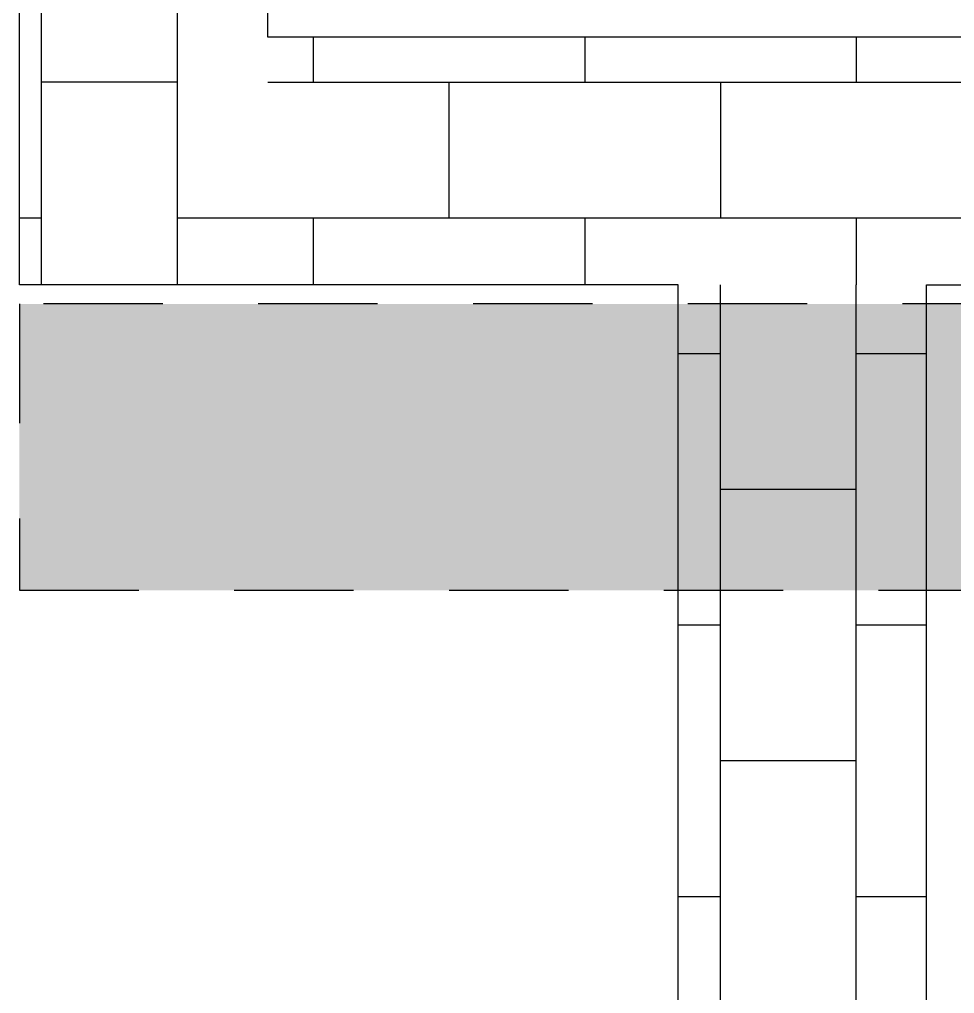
# Model space of a CAD drawing. Header units: metres. Extents: x -22.5 to 67.5, y 0 to 64.7.
# Drawn here: x 19.037 to 20.017, y 48.403 to 49.423 of the extents above; entities that cross this region are included whole.
import ezdxf

# ---------------------------------------------------------------- set-up
doc = ezdxf.new("R2010")
doc.units = ezdxf.units.M
doc.linetypes.add('XREF PB NEURO-ONCOLOGIA$0$HIDDEN2', pattern=[0.1875, 0.125, -0.0625])
for name, color, linetype in [('XREF PB NEURO-ONCOLOGIA$0$CONTRAVENTEOS', 6, 'XREF PB NEURO-ONCOLOGIA$0$HIDDEN2'), ('XREF PB NEURO-ONCOLOGIA$0$HATCH', 251, 'Continuous'), ('XREF PB NEURO-ONCOLOGIA$0$TABIQUES BLINDADOS', 30, 'Continuous')]:
    doc.layers.add(name, color=color, linetype=linetype)

# ---------------------------------------------------------------- blocks, each defined once
blk = doc.blocks.new('XREF PB NEURO-ONCOLOGIA')
at = {"layer": 'XREF PB NEURO-ONCOLOGIA$0$HATCH'}
h = blk.add_hatch(color=256, dxfattribs=at)
h.dxf.hatch_style = 1
h.paths.add_polyline_path([(15.6517, 24.2762), (15.6517, 26.2263), (15.3517, 26.2263), (15.3517, 24.2762)])
h = blk.add_hatch(dxfattribs=at)
h.set_pattern_fill('AR-B816', color=256, scale=0.0007)
h.paths.add_polyline_path([(15.6717, 26.2263), (16.2017, 26.2263), (16.2017, 25.9662), (15.6717, 25.9662)])
h = blk.add_hatch(dxfattribs=at)
h.set_pattern_fill('AR-B816', color=256, scale=0.0007, angle=90)
h.paths.add_polyline_path([(7.2917, 25.2762), (7.5517, 25.2762), (7.5517, 24.2762), (7.2917, 24.2762)])
h.paths.add_polyline_path([(15.9317, 25.9662), (15.6717, 25.9662), (15.6717, 24.2762), (15.9317, 24.2762)])
h = blk.add_hatch(dxfattribs=at)
h.set_pattern_fill('AR-B816', color=256, scale=0.0007)
h.paths.add_polyline_path([(7.2917, 25.5362), (15.6717, 25.5362), (15.6717, 25.2762), (7.2917, 25.2762)])
at = {"layer": 'XREF PB NEURO-ONCOLOGIA$0$CONTRAVENTEOS', "elevation": 0}
blk.add_lwpolyline([(15.6517, 24.2762), (15.6517, 26.2263), (15.3517, 26.2263), (15.3517, 24.2762)], close=True, dxfattribs=at)
at = {"layer": 'XREF PB NEURO-ONCOLOGIA$0$TABIQUES BLINDADOS'}
for points in [[(7.2917, 24.2762), (7.2917, 25.5362), (15.6717, 25.5362), (15.6717, 26.2263), (16.2017, 26.2263), (16.2017, 25.9663), (15.9317, 25.9663), (15.9317, 24.2762)], [(7.5517, 24.2762), (7.5517, 25.2762), (15.6717, 25.2762), (15.6717, 24.2762)]]:
    blk.add_lwpolyline(points, dxfattribs=at)

msp = doc.modelspace()

# ---------------------------------------------------------------- block references
at = {"rotation": 90}
msp.add_blockref('XREF PB NEURO-ONCOLOGIA', (45.2634, 33.4734), dxfattribs=at)

doc.saveas('drawing.dxf')
